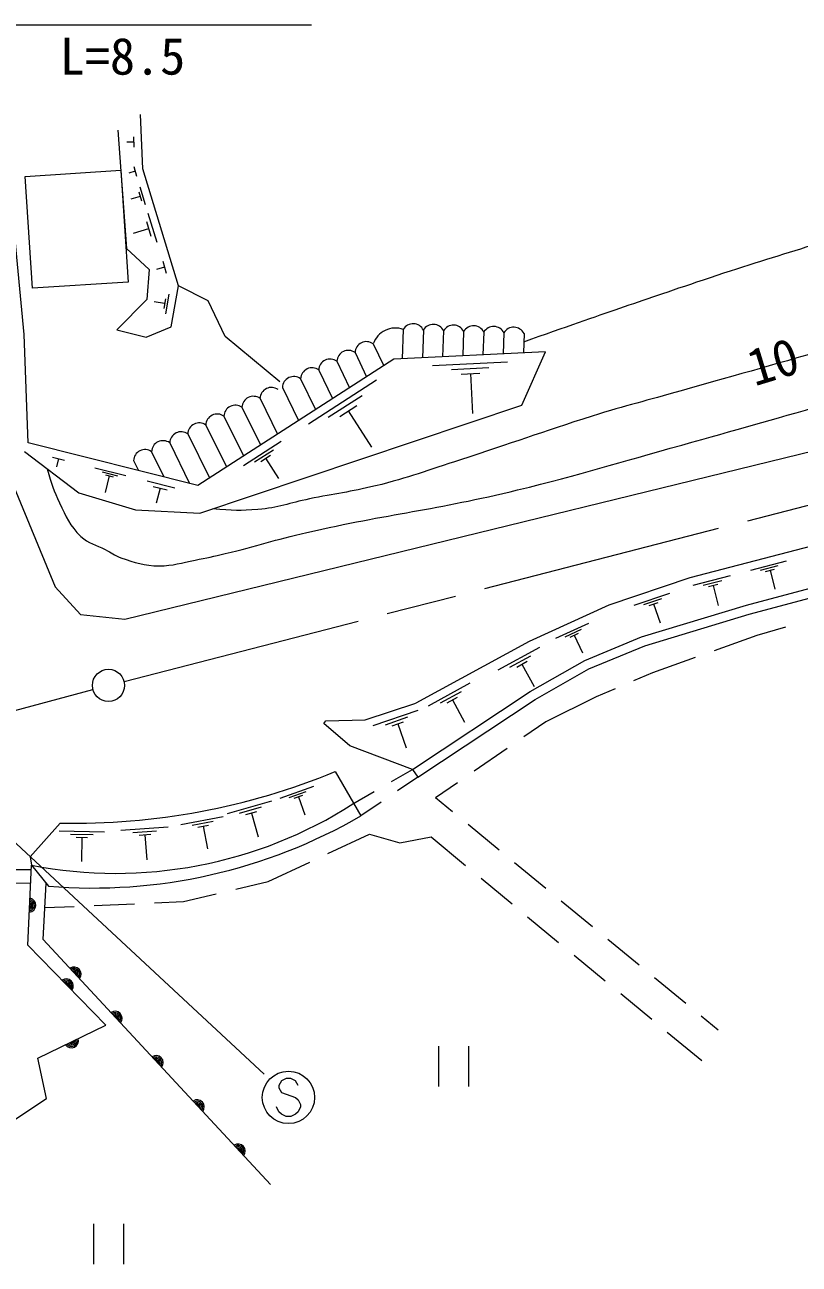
# Model space of a CAD drawing. Units: millimetres, scale not verified. Extents: x 40000 to 680000, y 20000 to 380000.
# Drawn here: x 364548 to 403020, y 269806 to 331398 of the extents above; entities that cross this region are included whole.
import ezdxf
from ezdxf.enums import TextEntityAlignment as Align

# ---------------------------------------------------------------- set-up
doc = ezdxf.new("R2010")
doc.units = ezdxf.units.MM
doc.header["$LTSCALE"] = 1000
doc.linetypes.add('CHAIN', pattern=[18.5, 12, -1.5, 3.5, -1.5])
for name, color, linetype, lineweight in [('M-BGD', 7, 'Continuous', 13), ('M-BMK', 2, 'CHAIN', 13), ('M-BMK-SRVR', 3, 'Continuous', 13), ('M-STR-HTXT', 7, 'Continuous', 13), ('M-STR-STRC', 7, 'Continuous', 13)]:
    doc.layers.add(name, color=color, linetype=linetype, lineweight=lineweight)
doc.styles.add('ＭＳ ゴシック', font='')
doc.styles.get('ＭＳ ゴシック').set_extended_font_data('MS Gothic')

msp = doc.modelspace()

# ---------------------------------------------------------------- linework, layer by layer
at = {"layer": 'M-BGD'}
for p, q in [((369946, 325829), (369968, 325316)), ((369957, 325572), (369615, 325558)), ((370031, 324117), (369716, 324021)), ((369958, 324353), (370103, 323881)), ((370282, 322872), (369809, 322727)), ((370214, 323093), (370350, 322650)), ((370265, 323351), (370536, 322464)), ((370586, 321617), (370805, 320901)), ((370668, 322034), (371106, 320601)), ((370696, 321259), (369932, 321026)), ((371488, 319350), (371097, 319231)), ((371399, 319644), (371578, 319057)), ((371711, 318007), (371535, 317029)), ((371492, 317542), (370971, 317636)), ((371537, 317786), (371448, 317297)), ((383352, 316260), (383302, 314800)), ((384351, 316226), (384304, 314848)), ((385351, 316191), (385306, 314896)), ((386350, 316157), (386308, 314945)), ((387350, 316122), (387311, 314993)), ((388349, 316088), (388313, 315041)), ((389348, 316053), (389315, 315089)), ((381855, 315541), (382377, 314456)), ((382879, 314780), (373137, 308509)), ((380954, 315108), (381529, 313911)), ((390419, 315142), (382879, 314780)), ((389245, 312502), (390419, 315142)), ((379151, 314243), (379834, 312820)), ((380053, 314676), (380682, 313365)), ((384810, 314472), (388527, 314651)), ((385751, 314269), (387609, 314359)), ((378250, 313810), (378987, 312275)), ((378635, 311572), (382017, 313749)), ((386228, 314044), (387157, 314088)), ((386692, 314066), (386788, 312084)), ((377348, 313377), (378140, 311729)), ((379625, 311891), (381316, 312979)), ((373239, 307132), (389245, 312502)), ((375336, 312388), (376255, 310516)), ((376233, 312829), (377102, 311061)), ((380193, 311938), (381039, 312482)), ((374438, 311947), (375409, 309971)), ((380616, 312210), (381777, 310406)), ((372643, 311065), (373716, 308882)), ((373541, 311506), (374562, 309427)), ((373137, 308509), (364712, 310630)), ((371745, 310624), (372735, 308611)), ((375417, 309501), (377289, 310706)), ((365926, 309912), (366524, 309762)), ((366225, 309837), (366124, 309438)), ((370848, 310183), (371463, 308931)), ((375966, 309678), (376901, 310280)), ((376280, 309704), (376748, 310005)), ((376514, 309854), (377156, 308856)), ((368023, 309384), (369571, 308995)), ((369950, 309742), (370192, 309251)), ((368384, 309184), (369158, 308989)), ((368745, 308983), (368537, 308158)), ((368551, 309032), (368938, 308934)), ((370619, 308731), (372008, 308381)), ((370919, 308458), (371614, 308284)), ((371267, 308371), (371080, 307630)), ((400622, 304296), (402395, 304757)), ((401096, 304293), (401982, 304523)), ((401348, 304233), (401791, 304348)), ((401570, 304290), (401816, 303345)), ((397746, 303548), (399609, 304033)), ((398244, 303545), (399176, 303787)), ((394816, 302557), (396591, 303159)), ((398509, 303481), (398975, 303603)), ((398742, 303542), (399000, 302548)), ((395300, 302589), (396187, 302890)), ((395562, 302546), (396006, 302697)), ((395784, 302621), (396105, 301675)), ((390928, 300912), (392569, 301662)), ((391388, 300990), (392209, 301365)), ((402341, 301460), (400908, 301054)), ((391643, 300974), (392053, 301162)), ((391848, 301068), (392248, 300193)), ((400908, 301054), (398792, 300292)), ((388058, 299336), (390135, 300468)), ((388652, 299480), (389691, 300047)), ((397851, 299954), (395735, 299192)), ((388988, 299483), (389507, 299767)), ((389247, 299625), (389851, 298517)), ((395735, 299192), (394791, 298793)), ((384602, 297559), (386678, 298691)), ((385196, 297704), (386235, 298270)), ((393870, 298404), (392926, 298006)), ((385531, 297707), (386051, 297990)), ((385791, 297848), (386395, 296741)), ((392926, 298006), (390427, 296763)), ((381856, 296575), (384092, 297345)), ((382466, 296618), (383585, 297003)), ((382797, 296566), (383356, 296758)), ((383077, 296662), (383487, 295469)), ((390427, 296763), (389333, 296008)), ((388510, 295440), (386865, 294303)), ((379968, 294287), (381248, 292088)), ((382763, 293790), (383808, 294396)), ((384066, 294007), (383070, 293329)), ((383808, 294396), (384066, 294007)), ((377227, 292964), (378912, 293556)), ((377688, 293000), (378530, 293296)), ((380852, 292682), (381897, 293289)), ((386042, 293735), (384948, 292979)), ((374618, 292211), (376825, 292829)), ((377938, 292962), (378359, 293110)), ((378148, 293036), (378464, 292137)), ((382244, 292766), (381248, 292088)), ((385794, 292284), (384948, 292979)), ((372303, 291659), (374410, 292054)), ((375211, 292218), (376314, 292528)), ((375528, 292148), (376079, 292303)), ((375804, 292226), (376134, 291049)), ((366259, 291335), (368509, 291299)), ((369319, 291380), (371675, 291547)), ((369919, 291265), (371097, 291348)), ((372856, 291617), (373909, 291815)), ((373146, 291526), (373672, 291625)), ((373409, 291575), (373620, 290452)), ((388112, 290380), (386567, 291650)), ((366819, 291176), (367944, 291158)), ((367098, 291021), (367661, 291013)), ((367379, 291017), (367361, 289817)), ((370225, 291129), (370814, 291170)), ((370519, 291149), (370608, 289893)), ((379606, 290212), (381668, 291180)), ((381668, 291180), (383182, 290747)), ((383182, 290747), (384733, 291036)), ((384733, 291036), (386443, 289623)), ((376639, 288818), (378701, 289787)), ((390430, 288475), (388884, 289745)), ((363737, 289422), (364871, 289415)), ((387214, 288986), (388756, 287712)), ((364841, 288729), (363717, 288748)), ((375026, 288438), (376639, 288818)), ((367993, 287634), (369991, 287721)), ((370990, 287764), (372439, 287827)), ((372439, 287827), (374052, 288208)), ((392747, 286570), (391202, 287840)), ((365546, 287527), (366994, 287590)), ((389527, 287075), (391069, 285801)), ((395065, 284666), (393520, 285935)), ((391840, 285165), (393382, 283891)), ((397383, 282761), (395838, 284031)), ((394153, 283254), (395695, 281980)), ((399001, 281431), (398155, 282126)), ((396466, 281343), (398176, 279930)), ((385093, 280638), (385093, 278638)), ((386593, 280638), (386593, 278638)), ((365621, 278037), (365192, 280044)), ((363296, 276496), (365621, 278037)), ((367954, 271806), (367954, 269806)), ((369454, 271806), (369454, 269806))]:
    msp.add_line(p, q, dxfattribs=at)
for points in [[(371825, 316385), (372192, 318418), (370413, 324234), (370300, 326944)], [(369171, 326154), (369594, 320281), (370724, 319237), (370611, 317740), (369114, 316244)], [(364712, 310630), (364522, 316007), (363704, 324579)], [(361284, 323358), (361945, 316505), (363033, 310778), (366065, 303472), (367309, 302099), (369511, 301865), (414481, 312861), (424567, 315290), (428336, 315951)], [(377217, 313647), (374507, 315905), (373660, 317684), (372192, 318418)], [(369114, 316244), (370583, 315877), (371825, 316385)], [(422659, 310438), (397594, 303922), (393556, 302552), (389608, 300749), (383978, 297679)], [(364533, 310190), (367227, 308134), (370043, 307288), (373239, 307132)], [(383808, 294396), (389657, 298270), (392368, 299809), (395191, 300981), (400408, 302556), (415853, 306677), (423188, 309705)], [(384066, 294007), (389901, 297872), (392573, 299389), (395349, 300541), (400536, 302106), (416003, 306233), (423366, 309273)], [(379509, 296811), (381457, 296853), (383978, 297679)], [(383808, 294396), (380695, 295561), (379407, 296677), (379509, 296811)], [(366305, 291727), (364812, 290057), (364880, 289636), (365728, 288590)], [(365192, 280044), (368581, 281684), (364707, 285658), (364880, 289636)], [(376755, 273769), (365466, 285950), (365607, 288739)]]:
    msp.add_lwpolyline(points, dxfattribs=at)
msp.add_lwpolyline([(369313, 324178), (369679, 318616), (364929, 318303), (364563, 323865)], close=True, dxfattribs=at)
for centre, radius, start, end in [((382957, 315164), 1164, 70.19136, 161.11581), ((383842, 315976), 567, 26.09755, 149.95258), ((384842, 315942), 567, 26.09755, 149.95258), ((385841, 315907), 567, 26.09755, 149.95258), ((386841, 315873), 567, 26.09755, 149.95258), ((387840, 315839), 567, 26.09755, 149.95258), ((388839, 315804), 567, 26.09755, 149.95258), ((381520, 315085), 567, 53.72607, 177.5811), ((379717, 314219), 567, 53.72607, 177.5811), ((380619, 314652), 567, 53.72607, 177.5811), ((378816, 313786), 567, 53.72607, 177.5811), ((377914, 313353), 567, 53.72607, 177.5811), ((375902, 312369), 567, 54.235, 178.09002), ((376799, 312810), 567, 54.235, 178.09002), ((375004, 311928), 567, 54.235, 178.09002), ((374107, 311487), 567, 54.235, 178.09002), ((372312, 310605), 567, 54.235, 178.09002), ((373209, 311046), 567, 54.235, 178.09002), ((371414, 310165), 567, 54.235, 178.09002), ((370517, 309724), 567, 54.235, 178.09002), ((367032, 325594), 33875, 268.77, 292.45106), ((369068, 311068), 21838, 258.94347, 302.65484), ((367913, 315080), 26580, 265.28324, 300.11236), ((364740, 287649), 354, 276.29659, 78.70177), ((364740, 287649), 283, 278.52063, 76.47773), ((364740, 287649), 212, 282.26696, 72.7314), ((364740, 287649), 142, 289.97869, 65.01968), ((364740, 287649), 100, 300.29635, 54.70201), ((366992, 284223), 354, 321.62016, 124.02534), ((366605, 283633), 354, 323.07357, 125.47875), ((366992, 284223), 283, 323.8442, 121.8013), ((366992, 284223), 212, 327.59053, 118.05498), ((366992, 284223), 142, 335.30226, 110.34325), ((366992, 284223), 100, 345.61992, 100.02558), ((366605, 283633), 283, 325.29761, 123.25471), ((366605, 283633), 212, 329.04394, 119.50839), ((366605, 283633), 142, 336.75567, 111.79666), ((366605, 283633), 100, 347.07333, 101.479), ((369031, 282023), 354, 321.62016, 124.02534), ((369031, 282023), 283, 323.8442, 121.8013), ((369031, 282023), 212, 327.59053, 118.05498), ((369031, 282023), 142, 335.30226, 110.34325), ((369031, 282023), 100, 345.61992, 100.02558), ((366863, 280913), 354, 214.62637, 17.03155), ((366863, 280913), 283, 216.85041, 14.80751), ((366863, 280913), 212, 220.59673, 11.06118), ((366863, 280913), 142, 228.30846, 3.34945), ((366863, 280913), 100, 238.62613, 353.03179), ((371070, 279822), 354, 321.62016, 124.02534), ((371070, 279822), 283, 323.8442, 121.8013), ((371070, 279822), 212, 327.59053, 118.05498), ((371070, 279822), 142, 335.30226, 110.34325), ((371070, 279822), 100, 345.61992, 100.02558), ((373110, 277622), 354, 321.62016, 124.02534), ((373110, 277622), 283, 323.8442, 121.8013), ((373110, 277622), 212, 327.59053, 118.05498), ((373110, 277622), 142, 335.30226, 110.34325), ((373110, 277622), 100, 345.61992, 100.02558), ((375149, 275422), 354, 321.62016, 124.02534), ((375149, 275422), 283, 323.8442, 121.8013), ((375149, 275422), 212, 327.59053, 118.05498), ((375149, 275422), 142, 335.30226, 110.34325), ((375149, 275422), 100, 345.61992, 100.02558)]:
    msp.add_arc(centre, radius, start, end, dxfattribs=at)
for points, knots in [([(365663, 309328), (365889, 308537), (365971, 308268), (366276, 307634), (366609, 306941), (366780, 306508), (367331, 305971), (367716, 305595), (368072, 305574), (368548, 305322), (368848, 305163), (368996, 305025), (369318, 304917), (370039, 304673), (370463, 304511), (371224, 304511), (371930, 304511), (372316, 304661), (373009, 304795), (373598, 304909), (373926, 304982), (374510, 305119), (376103, 305493), (376969, 305813), (378566, 306174), (382632, 307094), (384979, 307297), (389030, 308283), (392238, 309064), (394002, 309628), (397182, 310514), (399975, 311291), (401539, 311727), (404321, 312542), (407023, 313333), (408568, 313690), (411216, 314651), (412727, 315199), (413546, 315582), (415008, 316253), (416482, 316929), (417296, 317336), (418739, 318078), (420404, 318933), (421336, 319415), (422957, 320349), (424492, 321234), (425380, 321697), (426810, 322742), (427772, 323444), (428312, 323857), (429122, 324730), (429909, 325577), (430216, 326166), (430866, 327123), (431742, 328410), (431996, 328886), (432935, 330530)], [0, 0, 0, 0, 1, 1, 1, 2, 2, 2, 3, 3, 3, 4, 4, 4, 5, 5, 5, 6, 6, 6, 7, 7, 7, 8, 8, 8, 9, 9, 9, 10, 10, 10, 11, 11, 11, 12, 12, 12, 13, 13, 13, 14, 14, 14, 15, 15, 15, 16, 16, 16, 17, 17, 17, 18, 18, 18, 19, 19, 19, 19]), ([(429731, 329637), (428444, 327304), (428025, 326243), (426243, 324689), (425196, 323777), (424519, 323366), (423322, 322661), (421123, 321365), (419706, 320991), (417360, 319984), (415349, 319121), (414209, 318666), (412169, 317875), (410608, 317270), (409739, 316912), (408153, 316374), (406933, 315961), (406227, 315802), (404990, 315442), (401937, 314553), (400220, 314082), (397162, 313211), (395435, 312719), (394454, 312492), (392741, 311954), (390170, 311146), (388758, 310605), (386191, 309784), (384549, 309259), (383649, 308889), (381973, 308486), (380701, 308180), (379970, 308095), (378687, 307837), (377688, 307636), (377148, 307391), (376132, 307310), (375253, 307239), (374901, 307258), (373875, 307346)], [0, 0, 0, 0, 1, 1, 1, 2, 2, 2, 3, 3, 3, 4, 4, 4, 5, 5, 5, 6, 6, 6, 7, 7, 7, 8, 8, 8, 9, 9, 9, 10, 10, 10, 11, 11, 11, 12, 12, 12, 13, 13, 13, 13]), ([(389334, 315650), (393656, 317164), (394763, 317550), (398257, 318727), (402017, 319993), (404184, 320526), (407910, 321890), (410126, 322702), (411325, 323265), (413507, 324162), (415510, 324985), (416715, 325277), (418617, 326311), (419623, 326858), (419990, 327059), (421132, 327812)], [0, 0, 0, 0, 1, 1, 1, 2, 2, 2, 3, 3, 3, 4, 4, 4, 5, 5, 5, 5])]:
    msp.add_open_spline(points, degree=3, knots=knots, dxfattribs=at)
at = {"layer": 'M-BMK'}
for p, q in [((369481, 298771), (428700, 314018)), ((272917, 273018), (367933, 298365))]:
    msp.add_line(p, q, dxfattribs=at)
at = {"layer": 'M-BMK-SRVR'}
msp.add_circle((368706, 298572), 800, dxfattribs=at)
at = {"layer": 'M-STR-HTXT'}
msp.add_line((360041, 331398), (378791, 331398), dxfattribs=at)
at = {"layer": 'M-STR-STRC'}
for p, q in [((363014, 291729), (376438, 279253)), ((377530, 279040), (377294, 278922)), ((377767, 279040), (377530, 279040)), ((378003, 278922), (377767, 279040)), ((377294, 278922), (377176, 278685)), ((377176, 278685), (377176, 278567)), ((377176, 278567), (377294, 278331)), ((378121, 278685), (378003, 278922)), ((377294, 278331), (378003, 278094)), ((378003, 278094), (378121, 277976)), ((378121, 277976), (378239, 277740)), ((377176, 277385), (377058, 277622)), ((377294, 277267), (377176, 277385)), ((377530, 277149), (377294, 277267)), ((378003, 277267), (377767, 277149)), ((378121, 277385), (378003, 277267)), ((378239, 277622), (378121, 277385)), ((378239, 277740), (378239, 277622)), ((377767, 277149), (377530, 277149))]:
    msp.add_line(p, q, dxfattribs=at)
msp.add_circle((377648, 278094), 1300, dxfattribs=at)

# ---------------------------------------------------------------- texts
at = {"layer": 'M-BGD', "style": 'ＭＳ ゴシック'}
msp.add_text('10', height=1833, rotation=16.993, dxfattribs=at).set_placement((400955, 312897), align=Align.BOTTOM_LEFT)
at = {"layer": 'M-STR-HTXT', "style": 'ＭＳ ゴシック'}
msp.add_text('L=8.5', height=1833, dxfattribs=at).set_placement((369403, 328371), align=Align.BOTTOM_CENTER)

doc.saveas('drawing.dxf')
